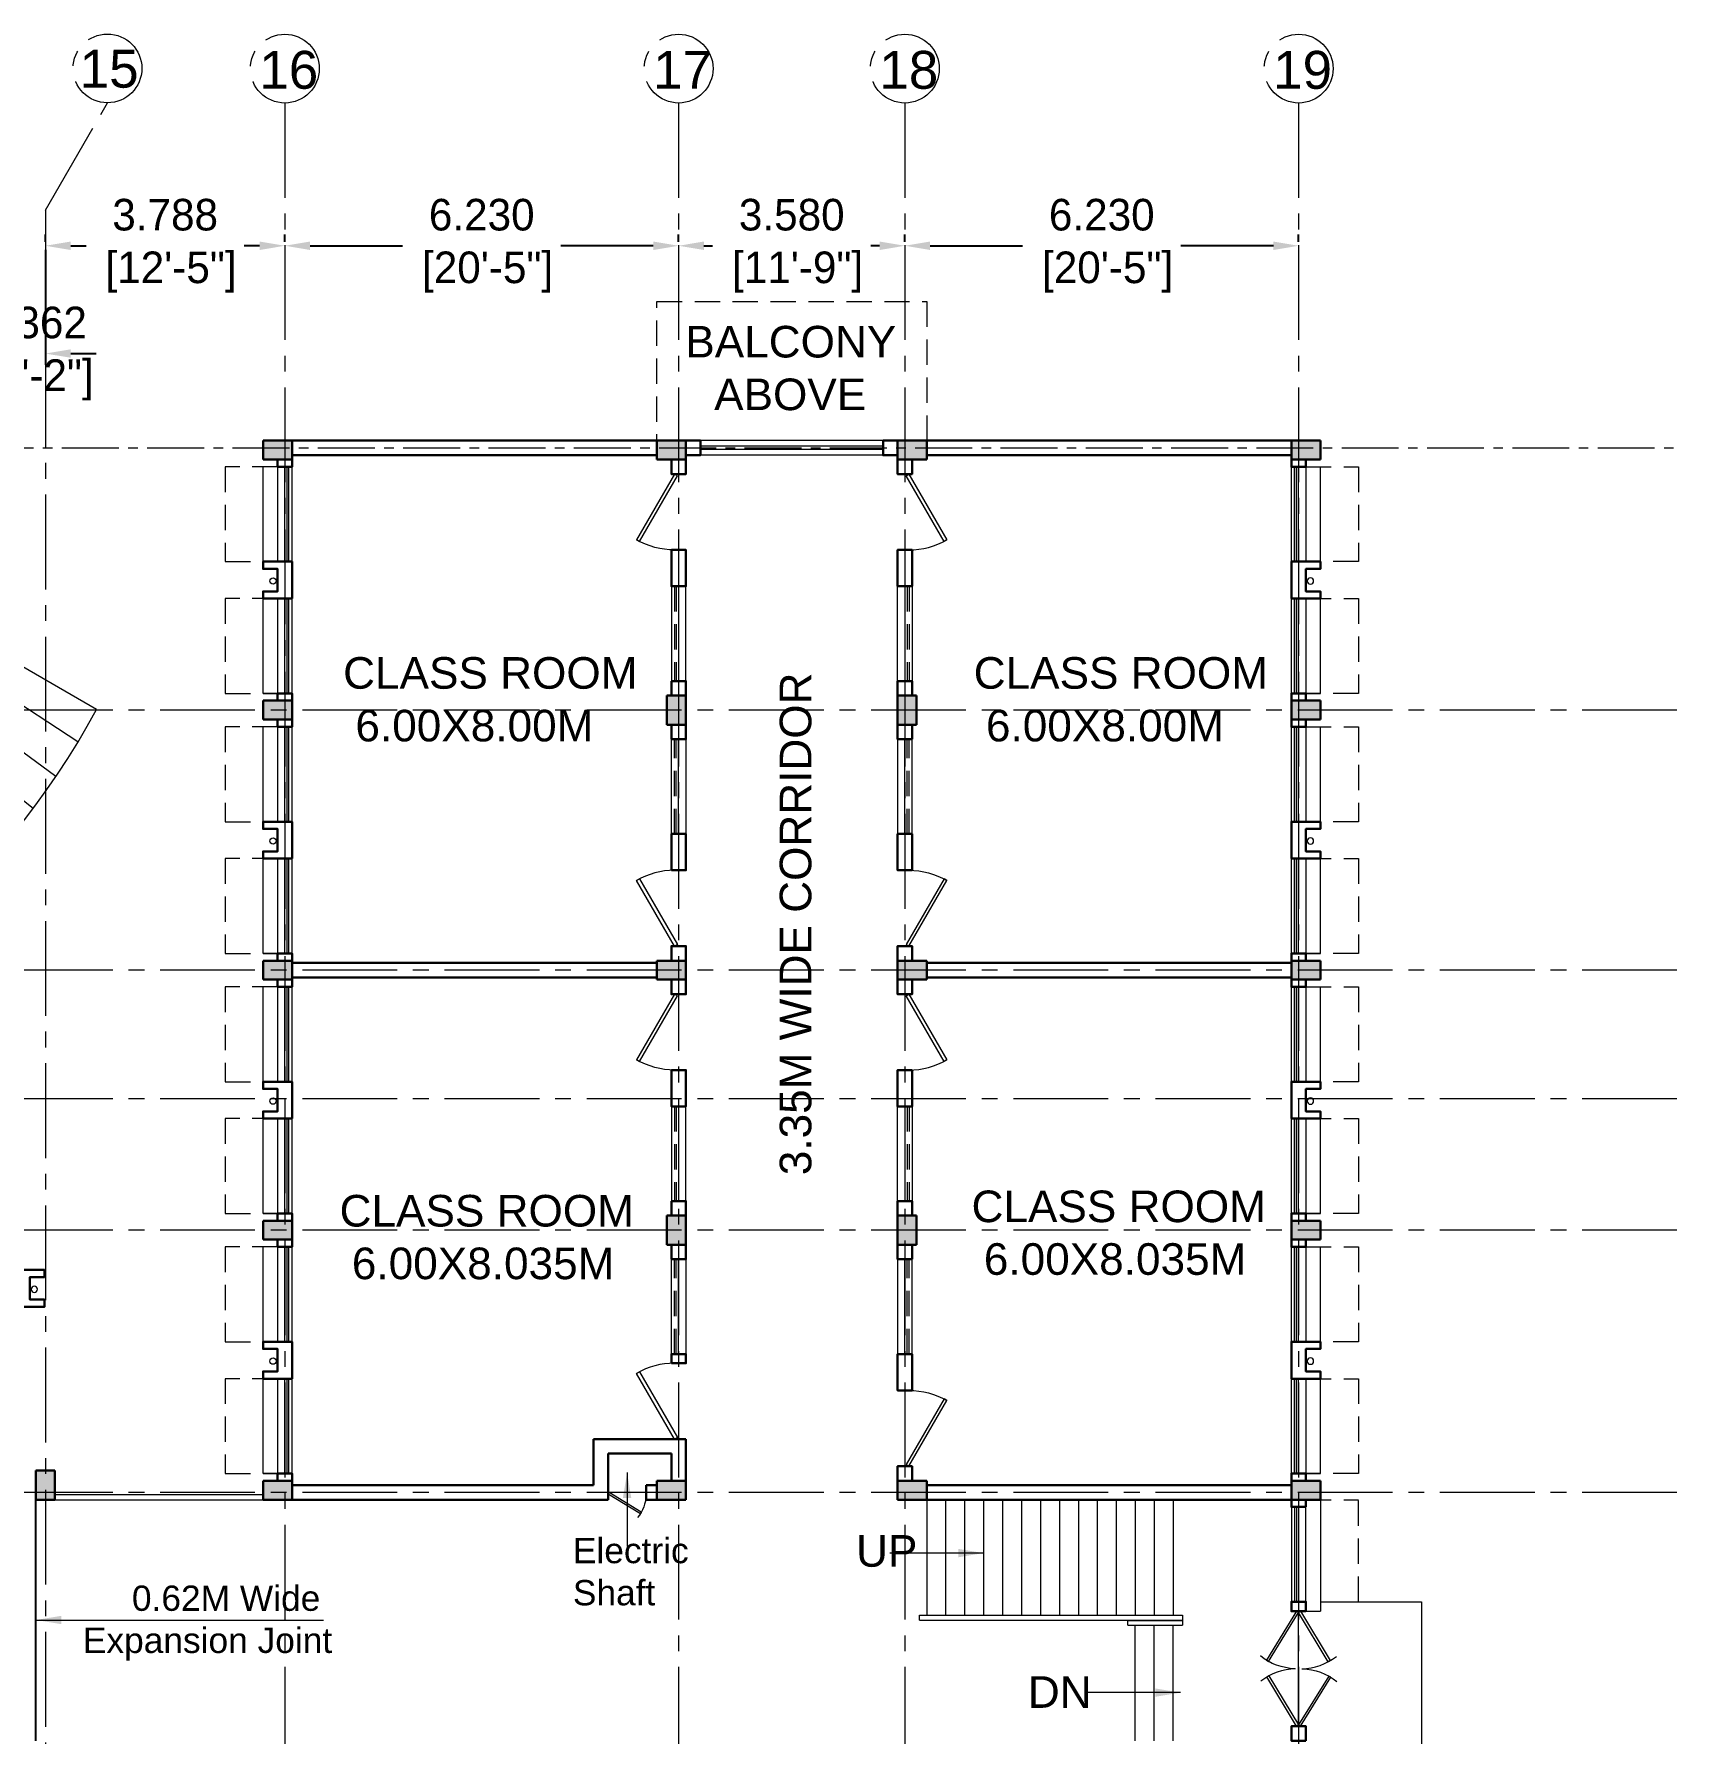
# Model space of a CAD drawing. Extents: x 1465 to 2206, y 779 to 1116.
# Drawn here: x 1836.17 to 1862.17, y 904.81 to 931.72 of the extents above; entities that cross this region are included whole.
import ezdxf

# ---------------------------------------------------------------- set-up
doc = ezdxf.new("R2010")
doc.units = 0
doc.header["$LTSCALE"] = 40
doc.header["$MEASUREMENT"] = 0
doc.header["$PDMODE"] = 32
doc.header["$PDSIZE"] = 0.02
doc.linetypes.add('CENTER2', pattern=[1.125, 0.75, -0.125, 0.125, -0.125])
doc.linetypes.add('DASHED', pattern=[0.75, 0.5, -0.25])
doc.layers.get('0').update_dxf_attribs({"linetype": 'CONTINUOUS'})
doc.layers.get('Defpoints').update_dxf_attribs({"linetype": 'CONTINUOUS'})
for name, color, linetype, lineweight in [('CLL LEV.', 252, 'CONTINUOUS', 18), ('COLUMN', 251, 'CONTINUOUS', 30), ('Door', 54, 'CONTINUOUS', 15), ('FIXTURE', 13, 'CONTINUOUS', 9), ('PROJECTION', 32, 'DASHED', 13), ('Railing', 22, 'CONTINUOUS', 13), ('RAMP', 252, 'CONTINUOUS', 9), ('Stair', 1, 'CONTINUOUS', 15), ('VENTILATOR', 6, 'DASHED', 13), ('Wall', 7, 'CONTINUOUS', 30), ('Window', 150, 'CONTINUOUS', 13), ('window wall', 7, 'CONTINUOUS', 18), ('Window-Wall', 7, 'CONTINUOUS', 13)]:
    doc.layers.add(name, color=color, linetype=linetype, lineweight=lineweight)
for name, color, linetype in [('Dim', 251, 'CONTINUOUS'), ('EXPANSION JOINT', 244, 'CONTINUOUS'), ('GRID', 4, 'CENTER2'), ('GRID TEXT', 142, 'CENTER2'), ('Hatch', 251, 'CONTINUOUS'), ('Text', 7, 'CONTINUOUS')]:
    doc.layers.add(name, color=color, linetype=linetype)
doc.styles.add('L120', font='simplex.shx', dxfattribs={"height": 3})
doc.styles.get("Standard").update_dxf_attribs({"font": 'txt.shx', "height": 0.03937})
doc.styles.add('Tabrej', font='GOTHIC.TTF')
doc.styles.add('Tabrej.', font='GOTHIC.TTF', dxfattribs={"height": 1})
doc.dimstyles.get("Standard").update_dxf_attribs({"dimtxt": 0.18, "dimasz": 0.18, "dimexe": 0.18, "dimexo": 0.0625, "dimgap": 0.09, "dimtad": 0, "dimtih": 1, "dimtoh": 1, "dimdec": 4, "dimzin": 0, "dimdsep": 46, "dimtxsty": 'Standard', "dimcen": 0.09, "dimadec": 0, "dimazin": 0, "dimtfac": 1, "dimtdec": 4, "dimtofl": 0, "dimtmove": 0, "dimatfit": 3, "dimfxl": 0, "dimtolj": 1, "dimtzin": 0, "dimarcsym": 0})
doc.dimstyles.new('Tabrej', dxfattribs={"dimtxt": 1.8, "dimasz": 1.2, "dimexe": 0.18, "dimexo": 0.0625, "dimgap": 0.09, "dimtad": 0, "dimzin": 0, "dimdsep": 46, "dimtxsty": 'Tabrej', "dimcen": 0.09, "dimclrd": 256, "dimclre": 256, "dimclrt": 7, "dimadec": 0, "dimazin": 0, "dimtfac": 1, "dimtofl": 0, "dimtmove": 0, "dimatfit": 3, "dimfxl": 0, "dimtolj": 1, "dimtzin": 0, "dimlwd": -1, "dimlwe": -1, "dimarcsym": 0})

# ---------------------------------------------------------------- blocks, each defined once
blk = doc.blocks.new('COLUMN 546')
at = {"layer": 'Hatch'}
h = blk.add_hatch(color=0, dxfattribs=at)
h.dxf.hatch_style = 1
h.paths.add_polyline_path([(0, 0), (0.3, 0), (0.3, 0.46), (0, 0.46)])
at = {"layer": 'COLUMN'}
for p, q in [((0.3, 0.46), (0, 0.46)), ((0, 0.46), (0, 0)), ((0.3, 0), (0.3, 0.46)), ((0, 0), (0.3, 0))]:
    blk.add_line(p, q, dxfattribs=at)
blk = doc.blocks.new('Door - Left Hung 36 in.')
blk.add_lwpolyline([(0.8, -1.3), (0, 0), (31.2, 18), (31.9, 16.7)], close=True)
blk.add_arc((0, 0), 36, 0, 37.3101)
blk = doc.blocks.new('VENT 2')
at = {"layer": 'VENTILATOR', "ltscale": 0.02}
for p, q in [((0, 0.182), (1.5, 0.182)), ((0, 0.152), (1.5, 0.152))]:
    blk.add_line(p, q, dxfattribs=at)
at = {"layer": 'Window-Wall'}
for p, q in [((0, 0.23), (1.5, 0.23)), ((0, 0), (0, 0.23)), ((0, 0.115), (1.5, 0.115)), ((1.5, 0), (0, 0)), ((1.5, 0.23), (1.5, 0))]:
    blk.add_line(p, q, dxfattribs=at)
blk = doc.blocks.new('*U14')
for p, q in [((0, 0), (0, -6)), ((40, 0), (40, -6))]:
    blk.add_line(p, q)
blk.add_lwpolyline([(0, 0), (34.64, 20), (35.52, 18.48), (0.87, -1.52)], close=True)
blk.add_arc((0, 0), 40, 0, 30)
blk = doc.blocks.new('DOOR1')
at = {"layer": 'Door', "xscale": 0.0300000000000013, "yscale": 0.0300000000000013, "zscale": 0.0300000000000013}
blk.add_blockref('*U14', (0, 0.18), dxfattribs=at)
blk = doc.blocks.new('class 1')
at = {"layer": 'Wall'}
for points in [[(0.23, 0), (0, 0), (0, -0.23), (0.23, -0.23), (0.23, 0)], [(0.23, -1.43), (0, -1.43), (0, -2.005), (0.23, -2.005), (0.23, -1.43)], [(0.23, -3.505), (0, -3.505), (0, -3.735), (0.23, -3.735), (0.23, -3.505)]]:
    blk.add_lwpolyline(points, dxfattribs=at)
at = {"layer": 'Wall', "rotation": 270}
for name, p in [('DOOR1', (0, -0.23)), ('VENT 2', (0, -2.005))]:
    blk.add_blockref(name, p, dxfattribs=at)
blk = doc.blocks.new('WINDOW 1')
at = {"layer": 'CLL LEV.'}
for p, q in [((0, -0.23), (0, -0.46)), ((1.5, -0.23), (1.5, -0.46)), ((0, -0.46), (1.5, -0.46))]:
    blk.add_line(p, q, dxfattribs=at)
at = {"layer": 'PROJECTION', "ltscale": 0.02}
for p, q in [((0, -1.06), (0, -0.23)), ((1.5, -0.23), (1.5, -1.06)), ((1.5, -1.06), (0, -1.06))]:
    blk.add_line(p, q, dxfattribs=at)
at = {"layer": 'Window'}
for p, q in [((0, -0.051), (1.5, -0.051)), ((0, -0.081), (1.5, -0.081))]:
    blk.add_line(p, q, dxfattribs=at)
at = {"layer": 'Window-Wall'}
for p, q in [((0, 0), (1.5, 0)), ((0, -0.23), (0, 0)), ((1.5, 0), (1.5, -0.23)), ((0, -0.115), (1.5, -0.115)), ((1.5, -0.23), (0, -0.23))]:
    blk.add_line(p, q, dxfattribs=at)
blk = doc.blocks.new('SHAFT2')
at = {"layer": 'FIXTURE'}
blk.add_circle((0.302, 0.307), 0.05, dxfattribs=at)
at = {"layer": 'Wall'}
blk.add_lwpolyline([(0, 0.585), (0.46, 0.585), (0.46, 0.47), (0.23, 0.47), (0.23, 0.115), (0.46, 0.115), (0.46, 0), (0, 0), (0, 0.585)], dxfattribs=at)
blk = doc.blocks.new('*D69')
at = {"layer": 'Defpoints', "color": 0, "transparency": 16777216}
for p in [(45.225, 3.084), (45.587, 3.084), (45.587, 1.378)]:
    blk.add_point(p, dxfattribs=at)
at = {"layer": 'Dim', "transparency": 16777216}
for p, q in [((45.225, 3.022), (45.225, 1.198)), ((45.587, 3.022), (45.587, 1.198)), ((44.825, 1.378), (44.425, 1.378)), ((45.987, 1.378), (46.387, 1.378))]:
    blk.add_line(p, q, dxfattribs=at)
for points in [[(44.825, 1.445), (44.825, 1.312), (45.225, 1.378)], [(45.987, 1.445), (45.987, 1.312), (45.587, 1.378)]]:
    blk.add_solid(points, dxfattribs=at)
at = {"layer": 'Dim', "color": 7, "transparency": 16777216, "insert": (45.406, 1.378), "char_height": 0.5, "attachment_point": 5, "style": 'Tabrej'}
blk.add_mtext('\\A1;0.362\\P [1\'-2"]', dxfattribs=at)
blk = doc.blocks.new('*D70')
at = {"layer": 'Defpoints', "color": 0, "transparency": 16777216}
for p in [(45.587, 3.084), (49.375, 3.084), (49.375, 3.084)]:
    blk.add_point(p, dxfattribs=at)
at = {"layer": 'Dim', "transparency": 16777216}
for p, q in [((45.587, 3.147), (45.587, 3.264)), ((49.375, 3.147), (49.375, 3.264)), ((45.987, 3.084), (46.229, 3.084)), ((48.975, 3.084), (48.733, 3.084))]:
    blk.add_line(p, q, dxfattribs=at)
for points in [[(45.987, 3.151), (45.987, 3.017), (45.587, 3.084)], [(48.975, 3.151), (48.975, 3.017), (49.375, 3.084)]]:
    blk.add_solid(points, dxfattribs=at)
at = {"layer": 'Dim', "color": 7, "transparency": 16777216, "insert": (47.481, 3.084), "char_height": 0.5, "attachment_point": 5, "style": 'Tabrej'}
blk.add_mtext('\\A1;3.788\\P [12\'-5"]', dxfattribs=at)
blk = doc.blocks.new('*D71')
at = {"layer": 'Defpoints', "color": 0, "transparency": 16777216}
for p in [(49.375, 3.084), (55.605, 3.084), (55.605, 3.084)]:
    blk.add_point(p, dxfattribs=at)
at = {"layer": 'Dim', "transparency": 16777216}
for p, q in [((49.375, 3.147), (49.375, 3.264)), ((55.605, 3.147), (55.605, 3.264)), ((49.775, 3.084), (51.238, 3.084)), ((55.205, 3.084), (53.742, 3.084))]:
    blk.add_line(p, q, dxfattribs=at)
for points in [[(49.775, 3.151), (49.775, 3.017), (49.375, 3.084)], [(55.205, 3.151), (55.205, 3.017), (55.605, 3.084)]]:
    blk.add_solid(points, dxfattribs=at)
at = {"layer": 'Dim', "color": 7, "transparency": 16777216, "insert": (52.49, 3.084), "char_height": 0.5, "attachment_point": 5, "style": 'Tabrej'}
blk.add_mtext('\\A1;6.230\\P [20\'-5"]', dxfattribs=at)
blk = doc.blocks.new('*D72')
at = {"layer": 'Defpoints', "color": 0, "transparency": 16777216}
for p in [(55.605, 3.084), (59.185, 3.084), (59.185, 3.084)]:
    blk.add_point(p, dxfattribs=at)
at = {"layer": 'Dim', "transparency": 16777216}
for p, q in [((55.605, 3.147), (55.605, 3.264)), ((59.185, 3.147), (59.185, 3.264)), ((56.005, 3.084), (56.143, 3.084)), ((58.785, 3.084), (58.647, 3.084))]:
    blk.add_line(p, q, dxfattribs=at)
for points in [[(56.005, 3.151), (56.005, 3.017), (55.605, 3.084)], [(58.785, 3.151), (58.785, 3.017), (59.185, 3.084)]]:
    blk.add_solid(points, dxfattribs=at)
at = {"layer": 'Dim', "color": 7, "transparency": 16777216, "insert": (57.395, 3.084), "char_height": 0.5, "attachment_point": 5, "style": 'Tabrej'}
blk.add_mtext('\\A1;3.580\\P [11\'-9"]', dxfattribs=at)
blk = doc.blocks.new('*D87')
at = {"layer": 'Defpoints', "color": 0, "transparency": 16777216}
for p in [(59.185, 3.084), (65.415, 3.084), (65.415, 3.084)]:
    blk.add_point(p, dxfattribs=at)
at = {"layer": 'Dim', "transparency": 16777216}
for p, q in [((59.185, 3.147), (59.185, 3.264)), ((65.415, 3.147), (65.415, 3.264)), ((59.585, 3.084), (61.048, 3.084)), ((65.015, 3.084), (63.552, 3.084))]:
    blk.add_line(p, q, dxfattribs=at)
for points in [[(59.585, 3.151), (59.585, 3.017), (59.185, 3.084)], [(65.015, 3.151), (65.015, 3.017), (65.415, 3.084)]]:
    blk.add_solid(points, dxfattribs=at)
at = {"layer": 'Dim', "color": 7, "transparency": 16777216, "insert": (62.3, 3.084), "char_height": 0.5, "attachment_point": 5, "style": 'Tabrej'}
blk.add_mtext('\\A1;6.230\\P [20\'-5"]', dxfattribs=at)
blk = doc.blocks.new('TYU8')
at = {"layer": 'RAMP', "ltscale": 0.05}
for p, q in [((-8.718, 6.035), (-5.182, 8.079)), ((14.193, 6.045), (10.655, 8.086)), ((-8.425, 5.525), (-5.002, 7.762)), ((13.9, 5.534), (10.475, 7.768)), ((-8.075, 4.978), (-4.771, 7.394)), ((13.551, 4.987), (10.245, 7.4)), ((-7.714, 4.471), (-4.507, 7.017)), ((13.19, 4.479), (9.982, 7.023)), ((-7.274, 3.914), (-4.139, 6.55)), ((12.751, 3.922), (9.613, 6.556)), ((-6.67, 3.241), (-3.772, 6.142)), ((12.148, 3.249), (9.247, 6.147)), ((-5.829, 2.44), (-3.191, 5.586)), ((11.307, 2.447), (8.667, 5.591)), ((-4.917, 1.716), (-2.562, 5.083)), ((10.396, 1.722), (8.038, 5.087)), ((-3.972, 1.092), (-1.909, 4.649)), ((9.451, 1.098), (7.385, 4.653)), ((-3.972, 1.092), (-2.129, 4.27)), ((-1.178, 4.253), (-2.916, 0.524)), ((6.655, 4.257), (8.395, 0.528)), ((9.451, 1.098), (7.605, 4.274)), ((-0.531, 3.962), (-1.661, -0.001)), ((-0.531, 3.962), (-0.53, 0.002)), ((-0.531, 3.962), (-0.002, 3.962)), ((6.008, 3.965), (5.478, 3.965)), ((6.008, 3.965), (7.141, 0.003)), ((0, 0), (-1.661, -0.001)), ((5.48, 0.002), (7.141, 0.003))]:
    blk.add_line(p, q, dxfattribs=at)
at = {"layer": 'RAMP'}
blk.add_line((6.008, 3.965), (6.01, 0.004), dxfattribs=at)
at = {"layer": 'RAMP', "ltscale": 0.05}
for centre, radius, start, end in [((2.747, 12.368), 9.014, 208.4117, 248.6751), ((2.723, 12.368), 9.014, 291.3718, 331.6353), ((2.735, 12.282), 13.046, 208.6095, 250.3068), ((2.735, 12.282), 13.046, 289.7402, 331.4375)]:
    blk.add_arc(centre, radius, start, end, dxfattribs=at)
at = {"layer": 'Stair'}
for p, q in [((5.478, 3.962), (-0.002, 3.96)), ((-0.002, 3.96), (0, 0)), ((5.48, 0.002), (5.478, 3.962))]:
    blk.add_line(p, q, dxfattribs=at)
at = {"layer": 'Wall'}
blk.add_line((5.478, 3.962), (5.478, 3.962), dxfattribs=at)
at = {"layer": 'Wall', "char_height": 0.6, "attachment_point": 1, "rotation": 0.0235, "style": 'Tabrej.'}
for s, insert in [('{\\fArial|b0|i0|c0|p34;UP}', (-8.223, 7.936)), ('{\\fArial|b0|i0|c0|p34;PORCH}', (1.388, 2.708)), ('{\\fArial|b0|i0|c0|p34;DN}', (5.563, 1.695))]:
    blk.add_mtext_dynamic_manual_height_columns(s, width=2.98657, gutter_width=5, heights=[0], dxfattribs=dict(at, insert=insert))
at = {"layer": 'Dim'}
for points, override in [([(-5.274, 4.747), (-7.257, 7.109)], {"dimscale": 40, "dimtxt": 1, "dimasz": 0.02, "dimgap": 0.09, "dimtad": 0, "dimdec": 2, "dimpost": "'", "dimtxsty": 'L120', "dimtdec": 2, "dimarcsym": 1}), ([(9.574, 3.638), (7.365, 1.936)], {"dimscale": 40, "dimtxt": 1, "dimasz": 0.02, "dimdec": 2, "dimpost": "'", "dimtxsty": 'L120', "dimtdec": 2, "dimarcsym": 1})]:
    blk.add_leader(points, dimstyle='Standard', override=override, dxfattribs=at)
blk = doc.blocks.new('567UYH')
at = {"ltscale": 0.05}
blk.add_line((37.16, -15.73), (38.16, -15.73), dxfattribs=at)
blk.add_line((46.25, -18.37), (46.25, -18.365))
at = {"layer": 'CLL LEV.'}
for p in [(48.43, -16.46), (48.2, -18.226)]:
    blk.add_line(p, (48.43, -18.226), dxfattribs=at)
at = {"layer": 'Door'}
blk.add_line((48.085, -20.045), (48.085, -18.225), dxfattribs=at)
at = {"layer": 'EXPANSION JOINT', "linetype": 'ByBlock', "ltscale": 0.05}
blk.add_line((28.107, -20.275), (28.107, -16.46), dxfattribs=at)
at = {"layer": 'PROJECTION', "ltscale": 0.02}
for p in [(48.2, -16.46), (49.03, -18.075)]:
    blk.add_line(p, (49.03, -16.46), dxfattribs=at)
blk.add_lwpolyline([(38.39, 0), (37.93, 0), (37.93, 2.5), (42.2, 2.5), (42.2, 0), (41.74, 0)], dxfattribs=at)
at = {"layer": 'Railing', "linetype": 'ByBlock', "ltscale": 0.05}
for p, q in [((28.407, -16.38), (31.7, -16.38)), ((28.407, -16.46), (31.7, -16.46)), ((42.085, -18.29), (46.25, -18.29)), ((42.085, -18.365), (42.085, -18.29)), ((46.25, -18.29), (46.25, -18.365)), ((42.085, -18.365), (46.25, -18.365)), ((45.385, -18.445), (45.385, -18.37)), ((45.385, -18.37), (46.25, -18.37)), ((45.385, -18.445), (46.25, -18.445)), ((46.25, -18.37), (46.25, -18.445))]:
    blk.add_line(p, q, dxfattribs=at)
at = {"layer": 'Stair', "linetype": 'ByBlock', "ltscale": 0.05}
for p, q in [((42.2, -16.46), (42.2, -18.29)), ((42.5, -16.46), (42.5, -18.29)), ((42.8, -16.46), (42.8, -18.29)), ((43.1, -16.46), (43.1, -18.29)), ((43.4, -16.46), (43.4, -18.29)), ((43.7, -16.46), (43.7, -18.29)), ((44, -16.46), (44, -18.29)), ((44.3, -16.46), (44.3, -18.29)), ((44.6, -16.46), (44.6, -18.29)), ((44.9, -16.46), (44.9, -18.29)), ((45.2, -16.46), (45.2, -18.29)), ((45.5, -16.46), (45.5, -18.29)), ((45.8, -16.46), (45.8, -18.29)), ((46.1, -16.46), (46.1, -18.29)), ((48.43, -18.075), (50.03, -18.075)), ((50.03, -18.075), (50.03, -20.575)), ((45.5, -20.275), (45.5, -18.445)), ((45.8, -20.275), (45.8, -18.445)), ((46.1, -20.275), (46.1, -18.445))]:
    blk.add_line(p, q, dxfattribs=at)
at = {"layer": 'Wall'}
for p, q in [((37.93, 0.3), (32.16, 0.3)), ((42.2, 0.3), (47.97, 0.3)), ((37.93, 0.07), (32.16, 0.07)), ((42.2, 0.07), (47.97, 0.07)), ((37.93, -7.965), (32.16, -7.965)), ((42.2, -7.965), (47.97, -7.965)), ((37.93, -8.195), (32.16, -8.195)), ((42.2, -8.195), (47.97, -8.195)), ((36.93, -15.5), (38.16, -15.5)), ((36.93, -15.5), (36.93, -16.23)), ((38.16, -15.5), (38.39, -15.5)), ((38.39, -15.5), (38.39, -16.16)), ((37.16, -15.73), (38.16, -15.73)), ((37.16, -15.73), (37.16, -16.46)), ((38.16, -16.16), (38.16, -15.73)), ((36.93, -16.23), (32.16, -16.23)), ((37.76, -16.23), (37.93, -16.23)), ((37.76, -16.46), (37.76, -16.23)), ((42.2, -16.23), (47.97, -16.23)), ((36.884, -16.46), (32.16, -16.46)), ((36.815, -16.46), (37.16, -16.46)), ((37.76, -16.46), (37.93, -16.46)), ((42.2, -16.46), (47.97, -16.46))]:
    blk.add_line(p, q, dxfattribs=at)
for points in [[(38.39, 0.3), (38.39, 0.07), (38.62, 0.07), (38.62, 0.3), (38.39, 0.3)], [(41.51, 0.3), (41.51, 0.07), (41.74, 0.07), (41.74, 0.3), (41.51, 0.3)], [(31.93, 0), (31.93, -0.115), (32.16, -0.115), (32.16, 0), (31.93, 0)], [(48.2, 0), (48.2, -0.115), (47.97, -0.115), (47.97, 0), (48.2, 0)], [(31.93, -3.815), (31.93, -3.7), (32.16, -3.7), (32.16, -3.815), (31.93, -3.815)], [(31.93, -3.7), (31.93, -3.815), (32.16, -3.815), (32.16, -3.7), (31.93, -3.7)], [(48.2, -3.815), (48.2, -3.7), (47.97, -3.7), (47.97, -3.815), (48.2, -3.815)], [(48.2, -3.7), (48.2, -3.815), (47.97, -3.815), (47.97, -3.7), (48.2, -3.7)], [(31.93, -4.115), (31.93, -4.23), (32.16, -4.23), (32.16, -4.115), (31.93, -4.115)], [(48.2, -4.115), (48.2, -4.23), (47.97, -4.23), (47.97, -4.115), (48.2, -4.115)], [(31.93, -7.93), (31.93, -7.815), (32.16, -7.815), (32.16, -7.93), (31.93, -7.93)], [(31.93, -7.815), (31.93, -7.93), (32.16, -7.93), (32.16, -7.815), (31.93, -7.815)], [(48.2, -7.93), (48.2, -7.815), (47.97, -7.815), (47.97, -7.93), (48.2, -7.93)], [(48.2, -7.815), (48.2, -7.93), (47.97, -7.93), (47.97, -7.815), (48.2, -7.815)], [(31.93, -8.23), (31.93, -8.345), (32.16, -8.345), (32.16, -8.23), (31.93, -8.23)], [(48.2, -8.23), (48.2, -8.345), (47.97, -8.345), (47.97, -8.23), (48.2, -8.23)], [(31.93, -12.045), (31.93, -11.93), (32.16, -11.93), (32.16, -12.045), (31.93, -12.045)], [(31.93, -11.93), (31.93, -12.045), (32.16, -12.045), (32.16, -11.93), (31.93, -11.93)], [(48.2, -12.045), (48.2, -11.93), (47.97, -11.93), (47.97, -12.045), (48.2, -12.045)], [(48.2, -11.93), (48.2, -12.045), (47.97, -12.045), (47.97, -11.93), (48.2, -11.93)], [(31.93, -12.345), (31.93, -12.46), (32.16, -12.46), (32.16, -12.345), (31.93, -12.345)], [(48.2, -12.345), (48.2, -12.46), (47.97, -12.46), (47.97, -12.345), (48.2, -12.345)], [(38.16, -12.655), (38.39, -12.655), (38.39, -12.425), (38.16, -12.425), (38.16, -12.655)], [(38.16, -14.3), (38.39, -14.3), (38.39, -14.155), (38.16, -14.155), (38.16, -14.3)], [(31.93, -16.16), (31.93, -16.045), (32.16, -16.045), (32.16, -16.16), (31.93, -16.16)], [(31.93, -16.045), (31.93, -16.16), (32.16, -16.16), (32.16, -16.045), (31.93, -16.045)], [(48.2, -16.16), (48.2, -16.045), (47.97, -16.045), (47.97, -16.16), (48.2, -16.16)], [(48.2, -16.045), (48.2, -16.16), (47.97, -16.16), (47.97, -16.045), (48.2, -16.045)], [(48.2, -16.575), (48.2, -16.46), (47.97, -16.46), (47.97, -16.575), (48.2, -16.575)], [(48.2, -18.225), (48.2, -18.075), (47.97, -18.075), (47.97, -18.225), (48.2, -18.225)], [(48.2, -20.275), (48.2, -20.045), (47.97, -20.045), (47.97, -20.275), (48.2, -20.275)]]:
    blk.add_lwpolyline(points, dxfattribs=at)
at = {"layer": 'Window', "linetype": 'ByBlock', "ltscale": 0.05}
for p, q in [((41.51, 0.21), (38.62, 0.21)), ((41.51, 0.16), (38.62, 0.16))]:
    blk.add_line(p, q, dxfattribs=at)
at = {"layer": 'Window'}
for p, q in [((48.021, -16.575), (48.021, -18.075)), ((48.051, -16.575), (48.051, -18.075))]:
    blk.add_line(p, q, dxfattribs=at)
at = {"layer": 'window wall', "linetype": 'ByBlock', "ltscale": 0.05}
for p, q in [((41.51, 0.3), (38.62, 0.3)), ((41.51, 0.07), (38.62, 0.07))]:
    blk.add_line(p, q, dxfattribs=at)
at = {"layer": 'Window-Wall'}
for p, q in [((47.97, -16.575), (47.97, -18.075)), ((48.2, -16.575), (47.97, -16.575)), ((48.085, -16.575), (48.085, -18.075)), ((48.2, -18.075), (48.2, -16.575)), ((47.97, -18.075), (48.2, -18.075))]:
    blk.add_line(p, q, dxfattribs=at)
at = {"linetype": 'ByBlock', "xscale": -1}
for p in [(38.39, 0), (38.39, -8.23)]:
    blk.add_blockref('class 1', p, dxfattribs=at)
at = {"linetype": 'ByBlock'}
for p in [(41.74, 0), (41.74, -8.23)]:
    blk.add_blockref('class 1', p, dxfattribs=at)
at = {"linetype": 'ByBlock', "rotation": 180}
blk.add_blockref('class 1', (38.39, -7.93), dxfattribs=at)
at = {"linetype": 'ByBlock', "xscale": -1, "rotation": 180}
for p in [(41.74, -7.93), (41.74, -16.16)]:
    blk.add_blockref('class 1', p, dxfattribs=at)
at = {"layer": 'CLL LEV.', "extrusion": (0, 0, -1), "zscale": -1, "rotation": 90}
for p in [(-32.16, -1.615), (-32.16, -3.7), (-32.16, -5.73), (-32.16, -7.815), (-32.16, -9.845), (-32.16, -11.93), (-32.16, -13.96), (-32.16, -16.045)]:
    blk.add_blockref('WINDOW 1', p, dxfattribs=at)
at = {"layer": 'CLL LEV.', "rotation": 89.99999999999999}
for p in [(47.97, -1.615), (47.97, -3.7), (47.97, -5.73), (47.97, -7.815), (47.97, -9.845), (47.97, -11.93), (47.97, -13.96), (47.97, -16.045)]:
    blk.add_blockref('WINDOW 1', p, dxfattribs=at)
at = {"layer": 'Door', "extrusion": (0, 0, -1)}
for p, xscale, yscale, zscale, rotation in [((-37.16, -16.366), 0.0166737001802426, 0.0166737001802426, -0.0166737001841632, 181.6719586428226), ((-48.053, -18.225), 0.0252777777711346, 0.0252777777711346, -0.0252777777770783, 271.6719586428226), ((-48.117, -20.045), 0.0252777777711346, 0.0252777777711346, -0.0252777777770783, 91.6719586420574)]:
    blk.add_blockref('Door - Left Hung 36 in.', p, dxfattribs=dict(at, xscale=xscale, yscale=yscale, zscale=zscale, rotation=rotation))
at = {"layer": 'Door', "xscale": 0.0252777777711346, "yscale": 0.0252777777711346, "zscale": 0.0252777777711346}
for p, rotation in [((48.117, -18.226), 271.0643781177837), ((48.053, -20.045), 91.06437811854865)]:
    blk.add_blockref('Door - Left Hung 36 in.', p, dxfattribs=dict(at, rotation=rotation))
at = {"layer": 'Wall', "color": 7, "extrusion": (0, 0, -1), "zscale": -1, "rotation": 270}
for p in [(-32.16, 0.3), (-38.39, 0.3), (-32.16, -3.815), (-32.16, -7.93), (-38.39, -7.93), (-32.16, -12.045), (-32.16, -16.16), (-38.39, -16.16)]:
    blk.add_blockref('COLUMN 546', p, dxfattribs=at)
at = {"layer": 'Wall', "color": 7, "extrusion": (0, 0, -1), "xscale": -1, "zscale": -1, "rotation": 90}
for p in [(-41.74, 0.3), (-47.97, 0.3), (-47.97, -3.815), (-41.74, -7.93), (-47.97, -7.93), (-47.97, -12.045), (-41.74, -16.16), (-47.97, -16.16)]:
    blk.add_blockref('COLUMN 546', p, dxfattribs=at)
at = {"layer": 'Wall', "linetype": 'ByBlock', "rotation": 180}
for p in [(32.16, -1.615), (32.16, -5.73), (32.16, -9.845), (32.16, -13.96)]:
    blk.add_blockref('SHAFT2', p, dxfattribs=at)
at = {"layer": 'Wall', "linetype": 'ByBlock', "extrusion": (0, 0, -1), "zscale": -1, "rotation": 180}
for p in [(-47.97, -1.615), (-47.97, -5.73), (-47.97, -9.845), (-27.78, -12.823), (-47.97, -13.96)]:
    blk.add_blockref('SHAFT2', p, dxfattribs=at)
at = {"layer": 'Wall', "color": 7, "extrusion": (0, 0, -1), "zscale": -1}
for p in [(-38.39, -4.195), (-38.39, -12.425), (-28.407, -16.46)]:
    blk.add_blockref('COLUMN 546', p, dxfattribs=at)
at = {"layer": 'Wall', "color": 7, "extrusion": (0, 0, -1), "xscale": -1, "zscale": -1}
for p in [(-41.74, -4.195), (-41.74, -12.425)]:
    blk.add_blockref('COLUMN 546', p, dxfattribs=at)
at = {"layer": 'Wall', "rotation": 89.99999999999999}
for name, p in [('VENT 2', (38.39, -14.155)), ('DOOR1', (38.39, -15.5))]:
    blk.add_blockref(name, p, dxfattribs=at)
at = {"layer": 'Window-Wall'}
blk.add_blockref('TYU8', (14.872, -10), dxfattribs=at)
at = {"layer": 'Text', "attachment_point": 1, "style": 'Tabrej.'}
for s, width, insert, char_height in [('\\pi0.11296;{\\fArial|b0|i0|c0|p34;BALCONY \\P\\pi0.56913;ABOVE }', 3.50764, (38.268, 2.116), 0.5), ('{\\fArial|b0|i0|c0|p34;CLASS ROOM\\P 6.00X8.00M}', 19.98968, (32.967, -3.126), 0.5), ('{\\fArial|b0|i0|c0|p34;CLASS ROOM\\P 6.00X8.00M}', 19.98968, (42.944, -3.126), 0.5), ('{\\fArial|b0|i0|c0|p34;CLASS ROOM\\P 6.00X8.035M}', 19.98968, (42.91, -11.568), 0.5), ('{\\fArial|b0|i0|c0|p34;CLASS ROOM\\P 6.00X8.035M}', 19.98968, (32.911, -11.637), 0.5), ('{\\fArial|b0|i0|c0|p34;Electric \\PShaft}', 19.98968, (36.602, -17.065), 0.4), ('{\\fArial|b0|i0|c0|p34;UP}', 1.50962, (41.083, -17.021), 0.5), ('{\\fArial|b0|i0|c0|p34;     0.62M Wide \\PExpansion Joint}', 19.98968, (28.849, -17.819), 0.4), ('{\\fArial|b0|i0|c0|p34;DN}', 1.50962, (43.801, -19.254), 0.5)]:
    blk.add_mtext_dynamic_manual_height_columns(s, width=width, gutter_width=5, heights=[0], dxfattribs=dict(at, insert=insert, char_height=char_height))
at = {"layer": 'Text', "insert": (39.875, -11.325), "char_height": 0.5, "attachment_point": 1, "rotation": 90, "style": 'Tabrej.'}
blk.add_mtext_dynamic_manual_height_columns('{\\fArial|b0|i0|c0|p34;3.35M WIDE CORRIDOR}', width=19.98968, gutter_width=5, heights=[0], dxfattribs=at)
at = {"layer": 'Dim'}
for points in [[(37.46, -16.031), (37.46, -17.202)], [(43.103, -17.305), (41.618, -17.305)], [(28.107, -18.364), (32.656, -18.364)], [(46.218, -19.513), (44.733, -19.513)]]:
    blk.add_leader(points, dimstyle='Standard', override={"dimscale": 40, "dimasz": 0.01, "dimgap": 0.09, "dimtad": 0, "dimpost": "'", "dimtxsty": 'L120', "dimarcsym": 1}, dxfattribs=at)
blk = doc.blocks.new('GTREY')
at = {"layer": 'GRID', "lineweight": 18, "ltscale": 0.05}
for p, q in [((45.587, 3.6467), (46.568, 5.3458)), ((49.375, 5.343), (49.375, -45.5572)), ((55.605, 5.343), (55.605, -45.5572)), ((59.185, 5.343), (59.185, -45.5572)), ((65.415, 5.343), (65.415, -45.5572)), ((45.587, 3.6467), (45.587, -45.5572)), ((71.4016, -4.2649), (-4.1023, -4.2649)), ((71.4016, -8.3799), (-4.1023, -8.3799)), ((71.4016, -10.415), (-4.1023, -10.415)), ((71.4016, -12.495), (-4.1023, -12.495)), ((71.4016, -16.645), (-4.1023, -16.645))]:
    blk.add_line(p, q, dxfattribs=at)
at = {"layer": 'GRID', "lineweight": 18, "ltscale": 0.03}
blk.add_line((-4.1023, -0.115), (71.4016, -0.115), dxfattribs=at)
at = {"layer": 'GRID TEXT', "linetype": 'ByBlock', "lineweight": 20, "ltscale": 0.05}
for centre in [(46.568, 5.8906), (49.375, 5.8877), (55.605, 5.8877), (59.185, 5.8877), (65.415, 5.8877)]:
    blk.add_circle(centre, 0.5447, dxfattribs=at)
at = {"layer": 'GRID TEXT', "lineweight": 18, "ltscale": 0.05, "char_height": 0.6, "attachment_point": 1, "style": 'Tabrej.'}
for s, insert in [('{\\fArial|b0|i0|c0|p34;15}', (46.1288, 6.186)), ('{\\fArial|b0|i0|c0|p34;16}', (48.9714, 6.1682)), ('{\\fArial|b0|i0|c0|p34;17}', (55.2014, 6.1682)), ('{\\fArial|b0|i0|c0|p34;18}', (58.7814, 6.1682)), ('{\\fArial|b0|i0|c0|p34;19}', (65.0114, 6.1682))]:
    blk.add_mtext_dynamic_manual_height_columns(s, width=2.477927, gutter_width=5, heights=[0], dxfattribs=dict(at, insert=insert))
at = {"layer": 'Dim'}
for base, p1, p2, picture, middle in [((49.375, 3.084), (45.587, 3.084), (49.375, 3.084), '*D70', (47.481, 3.084)), ((55.605, 3.084), (49.375, 3.084), (55.605, 3.084), '*D71', (52.49, 3.084)), ((59.185, 3.084), (55.605, 3.084), (59.185, 3.084), '*D72', (57.395, 3.084)), ((65.415, 3.084), (59.185, 3.084), (65.415, 3.084), '*D87', (62.3, 3.084))]:
    dim = blk.add_linear_dim(base=base, p1=p1, p2=p2, text='<>\\P[]', dimstyle='Tabrej', override={"dimtxt": 0.5, "dimasz": 0.4, "dimdec": 3}, dxfattribs=at)
    dim.commit()
    dim.dimension.update_dxf_attribs({"geometry": picture, "text_midpoint": middle})
dim = blk.add_linear_dim(base=(45.587, 1.3783), p1=(45.225, 3.084), p2=(45.587, 3.084), text='<>\\P[]', dimstyle='Tabrej', override={"dimtxt": 0.5, "dimasz": 0.4, "dimdec": 3}, dxfattribs=at)
dim.commit()
dim.dimension.update_dxf_attribs({"geometry": '*D69', "text_midpoint": (45.406, 1.3783), "dimtype": 128})

msp = doc.modelspace()

# ---------------------------------------------------------------- block references
at = {"layer": 'GRID'}
msp.add_blockref('GTREY', (1790.7686, 925.2816), dxfattribs=at)
at = {"layer": 'Window-Wall'}
msp.add_blockref('567UYH', (1808.0986, 924.9816), dxfattribs=at)

doc.saveas('drawing.dxf')
